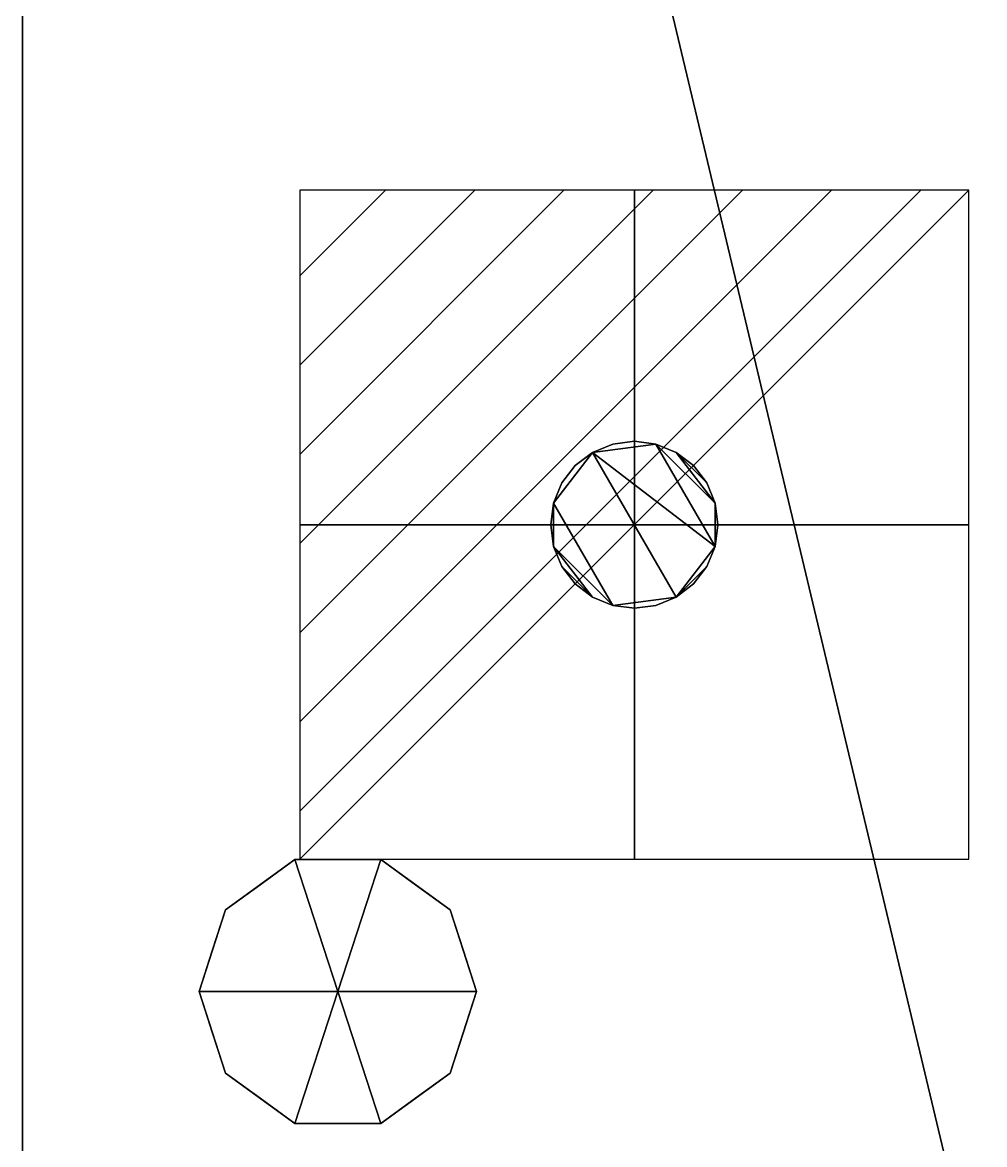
# Model space of a CAD drawing. Extents: x -9 to 861, y -1446 to 1.
# Drawn here: x 0 to 152.5, y -611.3 to -433.4 of the extents above; entities that cross this region are included whole.
import ezdxf

# ---------------------------------------------------------------- set-up
doc = ezdxf.new("R2010")
doc.units = 0
for name, color, linetype in [('IQ_200_2D', 1, 'Continuous'), ('IQ_200_3D', 1, 'Continuous'), ('IQ_CON_ELECTRICITY_INT', 7, 'Continuous')]:
    doc.layers.add(name, color=color, linetype=linetype)

# ---------------------------------------------------------------- blocks, each defined once
blk = doc.blocks.new('*X5')
at = {"color": 0}
for p, q in [((286.774344, 2204.447934), (296.618251, 2214.291842)), ((286.774344, 2205.862148), (295.204037, 2214.291842)), ((286.774344, 2207.276361), (293.789824, 2214.291842)), ((286.774344, 2208.690575), (292.37561, 2214.291842)), ((286.774344, 2210.104788), (290.961397, 2214.291842)), ((286.774344, 2211.519002), (289.547183, 2214.291842)), ((286.774344, 2212.933216), (288.13297, 2214.291842))]:
    blk.add_line(p, q, dxfattribs=at)
blk = doc.blocks.new('ELECTRICITY')
for p, q in [((2.1213, 2.1213), (-2.1213, 2.1213)), ((-2.1213, 2.1213), (-2.1213, -2.1213)), ((-2.1213, -2.1213), (2.1213, 2.1213)), ((2.1213, -2.1213), (2.1213, 2.1213)), ((-2.1213, -2.1213), (2.1213, -2.1213))]:
    blk.add_line(p, q)
at = {"extrusion": (-1, 0, 0)}
for p, q in [((0, -2.1213, 2.1213), (0, 2.1213, 2.1213)), ((0, 2.1213, -2.1213), (0, -2.1213, -2.1213)), ((0, 2.1213, 2.1213), (0, 2.1213, -2.1213)), ((0, 2.1213, -2.1213), (0, -2.1213, 2.1213)), ((0, -2.1213, -2.1213), (0, -2.1213, 2.1213))]:
    blk.add_line(p, q, dxfattribs=at)
at = {"extrusion": (0, -1, 0)}
for p, q in [((2.1213, 0, 2.1213), (-2.1213, 0, 2.1213)), ((-2.1213, 0, -2.1213), (2.1213, 0, -2.1213)), ((-2.1213, 0, 2.1213), (-2.1213, 0, -2.1213)), ((-2.1213, 0, -2.1213), (2.1213, 0, 2.1213)), ((2.1213, 0, -2.1213), (2.1213, 0, 2.1213))]:
    blk.add_line(p, q, dxfattribs=at)
at = {"xscale": 0.4000000000000909, "yscale": 0.4000000000000909, "zscale": 0.4000000000000909}
blk.add_blockref('*X5', (-116.8311, -883.5954), dxfattribs=at)
at = {"extrusion": (-1, 0, 0), "xscale": 0.3999999999999773, "yscale": 0.3999999999999773, "zscale": 0.3999999999999773}
blk.add_blockref('*X5', (-116.8311, -883.5954), dxfattribs=at)
at = {"extrusion": (0, -1, 0), "xscale": 0.4000000000000909, "yscale": 0.4000000000000909, "zscale": 0.4000000000000909}
blk.add_blockref('*X5', (-116.8311, -883.5954), dxfattribs=at)

msp = doc.modelspace()

# ---------------------------------------------------------------- linework, layer by layer
at = {"layer": 'IQ_200_2D', "transparency": 33554687}
msp.add_line((0, -746), (0, 0), dxfattribs=at)

# ---------------------------------------------------------------- block references
at = {"layer": 'IQ_CON_ELECTRICITY_INT', "transparency": 33554687, "xscale": 25, "yscale": 25, "zscale": 25}
msp.add_blockref('ELECTRICITY', (97, -513), dxfattribs=at)

# ---------------------------------------------------------------- meshes
at = {"layer": 'IQ_200_3D', "transparency": 33554687}
mesh = msp.add_polyface(dxfattribs=at)
corners = [(860, 0, 108), (860, -671, 108), (160, -671, 108), (160, -746, 108), (0, -746, 108), (0, 0, 108)]
mesh.append_faces([[corners[k] for k in face] for face in [(0, 1, 2, 5)]], dxfattribs={"vtx2": -1})
mesh.append_faces([[corners[k] for k in face] for face in [(2, 3, 4, 5)]], dxfattribs={"vtx3": -1})
mesh = msp.add_polyface(dxfattribs=at)
corners = [(860, 0, 633), (0, 0, 633), (0, -746, 633), (160, -746, 633), (160, -671, 633), (860, -671, 633)]
mesh.append_faces([[corners[k] for k in face] for face in [(2, 3, 4, 1)]], dxfattribs={"vtx2": -1})
mesh.append_faces([[corners[k] for k in face] for face in [(4, 5, 0, 1)]], dxfattribs={"vtx3": -1})
mesh = msp.add_polyface(dxfattribs=at)
corners = [(0, -746, 108), (0, -746, 633), (0, 0, 633), (0, 0, 108)]
mesh.append_faces([[corners[k] for k in face] for face in [(0, 1, 2, 3)]])
mesh = msp.add_polyface(dxfattribs=at)
corners = [(97, -499.75, 633), (100.43, -500.2, 633), (103.62, -501.53, 633), (106.37, -503.63, 633), (108.47, -506.38, 633), (109.8, -509.57, 633), (110.25, -513, 633), (109.8, -516.43, 633), (108.47, -519.62, 633), (106.37, -522.37, 633), (103.62, -524.47, 633), (100.43, -525.8, 633), (97, -526.25, 633), (93.57, -525.8, 633), (90.38, -524.47, 633), (87.63, -522.37, 633), (85.53, -519.62, 633), (84.2, -516.43, 633), (83.75, -513, 633), (84.2, -509.57, 633), (85.53, -506.38, 633), (87.63, -503.63, 633), (90.38, -501.53, 633), (93.57, -500.2, 633)]
mesh.append_faces([[corners[k] for k in face] for face in [(10, 7, 8, 9), (19, 17, 18)]], dxfattribs={"vtx0": -1})
mesh.append_faces([[corners[k] for k in face] for face in [(2, 5, 1)]], dxfattribs={"vtx0": -1, "vtx1": -1})
mesh.append_faces([[corners[k] for k in face] for face in [(22, 1, 7, 10), (19, 22, 10, 13)]], dxfattribs={"vtx0": -1, "vtx1": -1, "vtx2": -1, "vtx3": -1})
mesh.append_faces([[corners[k] for k in face] for face in [(4, 5, 2, 3)]], dxfattribs={"vtx1": -1})
mesh.append_faces([[corners[k] for k in face] for face in [(13, 14, 17, 19)]], dxfattribs={"vtx1": -1, "vtx2": -1, "vtx3": -1})
mesh.append_faces([[corners[k] for k in face] for face in [(20, 21, 22, 19)]], dxfattribs={"vtx2": -1})
mesh.append_faces([[corners[k] for k in face] for face in [(5, 6, 7, 1)]], dxfattribs={"vtx2": -1, "vtx3": -1})
mesh.append_faces([[corners[k] for k in face] for face in [(10, 11, 12, 13), (14, 15, 16, 17), (22, 23, 0, 1)]], dxfattribs={"vtx3": -1})
mesh = msp.add_polyface(dxfattribs=at)
corners = [(97, -499.75, 638), (93.57, -500.2, 638), (90.38, -501.53, 638), (87.63, -503.63, 638), (85.53, -506.38, 638), (84.2, -509.57, 638), (83.75, -513, 638), (84.2, -516.43, 638), (85.53, -519.62, 638), (87.63, -522.37, 638), (90.38, -524.47, 638), (93.57, -525.8, 638), (97, -526.25, 638), (100.43, -525.8, 638), (103.62, -524.47, 638), (106.37, -522.37, 638), (108.47, -519.62, 638), (109.8, -516.43, 638), (110.25, -513, 638), (109.8, -509.57, 638), (108.47, -506.38, 638), (106.37, -503.63, 638), (103.62, -501.53, 638), (100.43, -500.2, 638)]
mesh.append_faces([[corners[k] for k in face] for face in [(10, 8, 9), (16, 14, 15), (22, 20, 21)]], dxfattribs={"vtx0": -1})
mesh.append_faces([[corners[k] for k in face] for face in [(17, 2, 14, 16)]], dxfattribs={"vtx0": -1, "vtx1": -1, "vtx2": -1})
mesh.append_faces([[corners[k] for k in face] for face in [(14, 2, 5, 11), (23, 2, 17, 19)]], dxfattribs={"vtx0": -1, "vtx1": -1, "vtx2": -1, "vtx3": -1})
mesh.append_faces([[corners[k] for k in face] for face in [(7, 8, 10, 11), (22, 23, 19, 20)]], dxfattribs={"vtx1": -1, "vtx3": -1})
mesh.append_faces([[corners[k] for k in face] for face in [(0, 1, 2, 23), (12, 13, 14, 11), (17, 18, 19)]], dxfattribs={"vtx2": -1})
mesh.append_faces([[corners[k] for k in face] for face in [(5, 6, 7, 11)]], dxfattribs={"vtx2": -1, "vtx3": -1})
mesh.append_faces([[corners[k] for k in face] for face in [(2, 3, 4, 5)]], dxfattribs={"vtx3": -1})
mesh = msp.add_polyface(dxfattribs=at)
corners = [(97, -499.75, 633), (93.57, -500.2, 633), (90.38, -501.53, 633), (87.63, -503.63, 633), (85.53, -506.38, 633), (84.2, -509.57, 633), (83.75, -513, 633), (84.2, -516.43, 633), (85.53, -519.62, 633), (87.63, -522.37, 633), (90.38, -524.47, 633), (93.57, -525.8, 633), (97, -526.25, 633), (97, -526.25, 638), (93.57, -525.8, 638), (90.38, -524.47, 638), (87.63, -522.37, 638), (85.53, -519.62, 638), (84.2, -516.43, 638), (83.75, -513, 638), (84.2, -509.57, 638), (85.53, -506.38, 638), (87.63, -503.63, 638), (90.38, -501.53, 638), (93.57, -500.2, 638), (97, -499.75, 638)]
mesh.append_faces([[corners[k] for k in face] for face in [(13, 14, 11, 12), (0, 1, 24, 25)]], dxfattribs={"vtx1": -1})
mesh.append_faces([[corners[k] for k in face] for face in [(14, 15, 10, 11), (16, 17, 8, 9), (15, 16, 9, 10), (17, 18, 7, 8), (6, 7, 18, 19), (19, 20, 5, 6), (20, 21, 4, 5), (22, 23, 2, 3), (21, 22, 3, 4), (23, 24, 1, 2)]], dxfattribs={"vtx1": -1, "vtx3": -1})
mesh = msp.add_polyface(dxfattribs=at)
corners = [(97, -526.25, 633), (100.43, -525.8, 633), (103.62, -524.47, 633), (106.37, -522.37, 633), (108.47, -519.62, 633), (109.8, -516.43, 633), (110.25, -513, 633), (109.8, -509.57, 633), (108.47, -506.38, 633), (106.37, -503.63, 633), (103.62, -501.53, 633), (100.43, -500.2, 633), (97, -499.75, 633), (97, -499.75, 638), (100.43, -500.2, 638), (103.62, -501.53, 638), (106.37, -503.63, 638), (108.47, -506.38, 638), (109.8, -509.57, 638), (110.25, -513, 638), (109.8, -516.43, 638), (108.47, -519.62, 638), (106.37, -522.37, 638), (103.62, -524.47, 638), (100.43, -525.8, 638), (97, -526.25, 638)]
mesh.append_faces([[corners[k] for k in face] for face in [(13, 14, 11, 12), (0, 1, 24, 25)]], dxfattribs={"vtx1": -1})
mesh.append_faces([[corners[k] for k in face] for face in [(14, 15, 10, 11), (16, 17, 8, 9), (15, 16, 9, 10), (17, 18, 7, 8), (6, 7, 18, 19), (19, 20, 5, 6), (20, 21, 4, 5), (22, 23, 2, 3), (21, 22, 3, 4), (23, 24, 1, 2)]], dxfattribs={"vtx1": -1, "vtx3": -1})
mesh = msp.add_polyface(dxfattribs=at)
corners = [(50, -587, 108), (72, -587, 108), (67.8, -574.07, 108), (56.8, -566.08, 108), (43.2, -566.08, 108), (32.2, -574.07, 108), (28, -587, 108)]
mesh.append_faces([[corners[k] for k in face] for face in [(0, 4, 5, 6)]], dxfattribs={"vtx0": -1})
mesh.append_faces([[corners[k] for k in face] for face in [(0, 3, 4)]], dxfattribs={"vtx0": -1, "vtx2": -1})
mesh.append_faces([[corners[k] for k in face] for face in [(0, 1, 2, 3)]], dxfattribs={"vtx3": -1})
mesh = msp.add_polyface(dxfattribs=at)
corners = [(28, -587, 108), (32.2, -574.07, 108), (43.2, -566.08, 108), (56.8, -566.08, 108), (67.8, -574.07, 108), (72, -587, 108), (72, -587, 0), (67.8, -574.07, 0), (56.8, -566.08, 0), (43.2, -566.08, 0), (32.2, -574.07, 0), (28, -587, 0), (62.3, -570.07, 108), (62.3, -570.07, 0), (69.9, -580.53, 0), (69.9, -580.53, 108), (50, -566.08, 108), (50, -566.08, 0), (37.7, -570.07, 0), (37.7, -570.07, 108), (29.77, -581.55, 0), (30.1, -580.53, 108), (30.99, -577.81, 0)]
mesh.append_faces([[corners[k] for k in face] for face in [(22, 1, 10), (1, 22, 21)]], dxfattribs={"vtx0": -1, "vtx1": -1})
mesh.append_faces([[corners[k] for k in face] for face in [(20, 0, 21)]], dxfattribs={"vtx0": -1, "vtx2": -1})
mesh.append_faces([[corners[k] for k in face] for face in [(22, 20, 21)]], dxfattribs={"vtx1": -1, "vtx2": -1})
mesh.append_faces([[corners[k] for k in face] for face in [(2, 16, 17, 9), (13, 8, 3, 12), (4, 15, 14, 7), (7, 13, 12, 4), (9, 18, 19, 2), (16, 3, 8, 17), (1, 19, 18, 10)]], dxfattribs={"vtx1": -1, "vtx3": -1})
mesh.append_faces([[corners[k] for k in face] for face in [(5, 6, 14, 15), (20, 11, 0)]], dxfattribs={"vtx2": -1})
mesh = msp.add_polyface(dxfattribs=at)
corners = [(28, -587, 0), (32.2, -574.07, 0), (43.2, -566.08, 0), (56.8, -566.08, 0), (67.8, -574.07, 0), (72, -587, 0), (50, -587, 0)]
mesh.append_faces([[corners[k] for k in face] for face in [(1, 2, 6, 0)]], dxfattribs={"vtx1": -1})
mesh.append_faces([[corners[k] for k in face] for face in [(2, 3, 6)]], dxfattribs={"vtx1": -1, "vtx2": -1})
mesh.append_faces([[corners[k] for k in face] for face in [(4, 5, 6, 3)]], dxfattribs={"vtx2": -1})
mesh = msp.add_polyface(dxfattribs=at)
corners = [(50, -587, 108), (28, -587, 108), (32.2, -599.93, 108), (43.2, -607.92, 108), (56.8, -607.92, 108), (67.8, -599.93, 108), (72, -587, 108)]
mesh.append_faces([[corners[k] for k in face] for face in [(0, 4, 5, 6)]], dxfattribs={"vtx0": -1})
mesh.append_faces([[corners[k] for k in face] for face in [(4, 0, 3)]], dxfattribs={"vtx0": -1, "vtx1": -1})
mesh.append_faces([[corners[k] for k in face] for face in [(0, 1, 2, 3)]], dxfattribs={"vtx3": -1})
mesh = msp.add_polyface(dxfattribs=at)
corners = [(72, -587, 108), (67.8, -599.93, 108), (56.8, -607.92, 108), (43.2, -607.92, 108), (32.2, -599.93, 108), (28, -587, 108), (28, -587, 0), (32.2, -599.93, 0), (43.2, -607.92, 0), (56.8, -607.92, 0), (67.8, -599.93, 0), (72, -587, 0), (29.77, -592.45, 108), (30.1, -593.47, 0), (37.7, -603.93, 0), (37.7, -603.93, 108), (50, -607.92, 108), (50, -607.92, 0), (62.3, -603.93, 0), (62.3, -603.93, 108), (70.23, -592.45, 0), (69.9, -593.47, 108), (30.99, -596.19, 108), (69.01, -596.19, 0)]
mesh.append_faces([[corners[k] for k in face] for face in [(6, 12, 5)]], dxfattribs={"vtx0": -1})
mesh.append_faces([[corners[k] for k in face] for face in [(23, 1, 10), (22, 7, 4), (7, 22, 13), (1, 23, 21)]], dxfattribs={"vtx0": -1, "vtx1": -1})
mesh.append_faces([[corners[k] for k in face] for face in [(12, 6, 13), (20, 0, 21)]], dxfattribs={"vtx0": -1, "vtx2": -1})
mesh.append_faces([[corners[k] for k in face] for face in [(22, 12, 13), (23, 20, 21)]], dxfattribs={"vtx1": -1, "vtx2": -1})
mesh.append_faces([[corners[k] for k in face] for face in [(15, 4, 7, 14), (3, 15, 14, 8), (17, 9, 2, 16), (19, 2, 9, 18), (18, 10, 1, 19), (16, 3, 8, 17)]], dxfattribs={"vtx1": -1, "vtx3": -1})
mesh.append_faces([[corners[k] for k in face] for face in [(20, 11, 0)]], dxfattribs={"vtx2": -1})
mesh = msp.add_polyface(dxfattribs=at)
corners = [(72, -587, 0), (67.8, -599.93, 0), (56.8, -607.92, 0), (43.2, -607.92, 0), (32.2, -599.93, 0), (28, -587, 0), (50, -587, 0)]
mesh.append_faces([[corners[k] for k in face] for face in [(3, 6, 2)]], dxfattribs={"vtx0": -1, "vtx1": -1})
mesh.append_faces([[corners[k] for k in face] for face in [(1, 2, 6, 0)]], dxfattribs={"vtx1": -1})
mesh.append_faces([[corners[k] for k in face] for face in [(4, 5, 6, 3)]], dxfattribs={"vtx2": -1})

doc.saveas('drawing.dxf')
